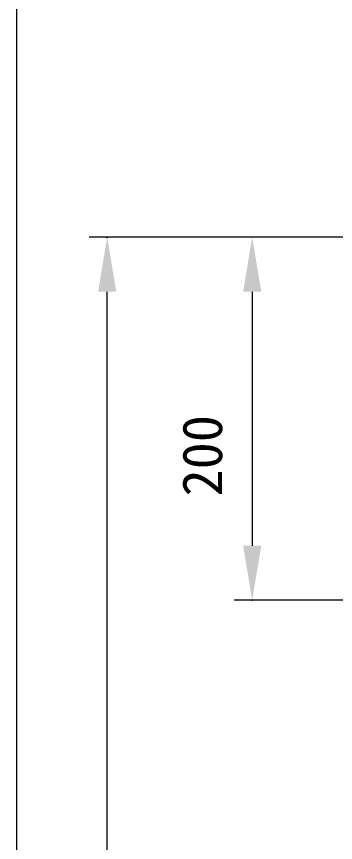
# Model space of a CAD drawing. Units: millimetres, scale not verified. Extents: x -203 to 203, y -143 to 143.
# Drawn here: x -161.1 to -143.51, y -47.35 to -1.84 of the extents above; entities that cross this region are included whole.
import ezdxf
from ezdxf.enums import TextEntityAlignment as Align

# ---------------------------------------------------------------- set-up
doc = ezdxf.new("R2010")
doc.units = ezdxf.units.MM
doc.header["$LTSCALE"] = 0.25
doc.header["$PDMODE"] = 32
doc.header["$PDSIZE"] = 0.05
doc.layers.add('0-1_DIMENSION_LINES$02_DIMENSI', color=1, linetype='Continuous', lineweight=25)
doc.layers.add('0-2_DEFPOINTS', color=7, linetype='Continuous')
doc.styles.add('ＭＳ ゴシック', font='')
doc.styles.get('ＭＳ ゴシック').set_extended_font_data('MS Gothic')

# ---------------------------------------------------------------- blocks, each defined once
blk = doc.blocks.new('D41')
at = {"layer": '0-1_DIMENSION_LINES$02_DIMENSI', "color": 7}
for p, q in [((67.8718, 134.496), (60.9, 134.496)), ((61.9, 131.4962), (61.9, 117.4998)), ((72.6244, 114.5), (60.9, 114.5))]:
    blk.add_line(p, q, dxfattribs=at)
for points in [[(62.4, 131.4962), (61.4, 131.4962), (61.9, 134.496)], [(61.4, 117.4998), (62.4, 117.4998), (61.9, 114.5)]]:
    blk.add_solid(points, dxfattribs=at)
at = {"layer": '0-2_DEFPOINTS'}
for p in [(69.3718, 134.496), (61.9, 114.5), (74.1244, 114.5)]:
    blk.add_point(p, dxfattribs=at)
at = {"layer": '0-1_DIMENSION_LINES$02_DIMENSI', "color": 7, "style": 'ＭＳ ゴシック'}
blk.add_text('200', height=2.199, rotation=90, dxfattribs=at).set_placement((60.9, 120.2123), align=Align.BOTTOM_LEFT)
blk = doc.blocks.new('D42')
at = {"layer": '0-1_DIMENSION_LINES$02_DIMENSI', "color": 7}
blk.add_line((48.9, 148.5002), (48.9, 57.4998), dxfattribs=at)
blk = doc.blocks.new('D43')
at = {"layer": '0-1_DIMENSION_LINES$02_DIMENSI', "color": 7}
for p, q in [((67.8718, 134.496), (52.9, 134.496)), ((53.9, 57.4998), (53.9, 131.4962))]:
    blk.add_line(p, q, dxfattribs=at)
blk.add_solid([(54.4, 131.4962), (53.4, 131.4962), (53.9, 134.496)], dxfattribs=at)
at = {"layer": '0-2_DEFPOINTS'}
blk.add_point((53.9, 134.496), dxfattribs=at)

msp = doc.modelspace()

# ---------------------------------------------------------------- block references
at = {"layer": '0-1_DIMENSION_LINES$02_DIMENSI'}
for name in ['D42', 'D43', 'D41']:
    msp.add_blockref(name, (-210, -148.5), dxfattribs=at)

doc.saveas('drawing.dxf')
